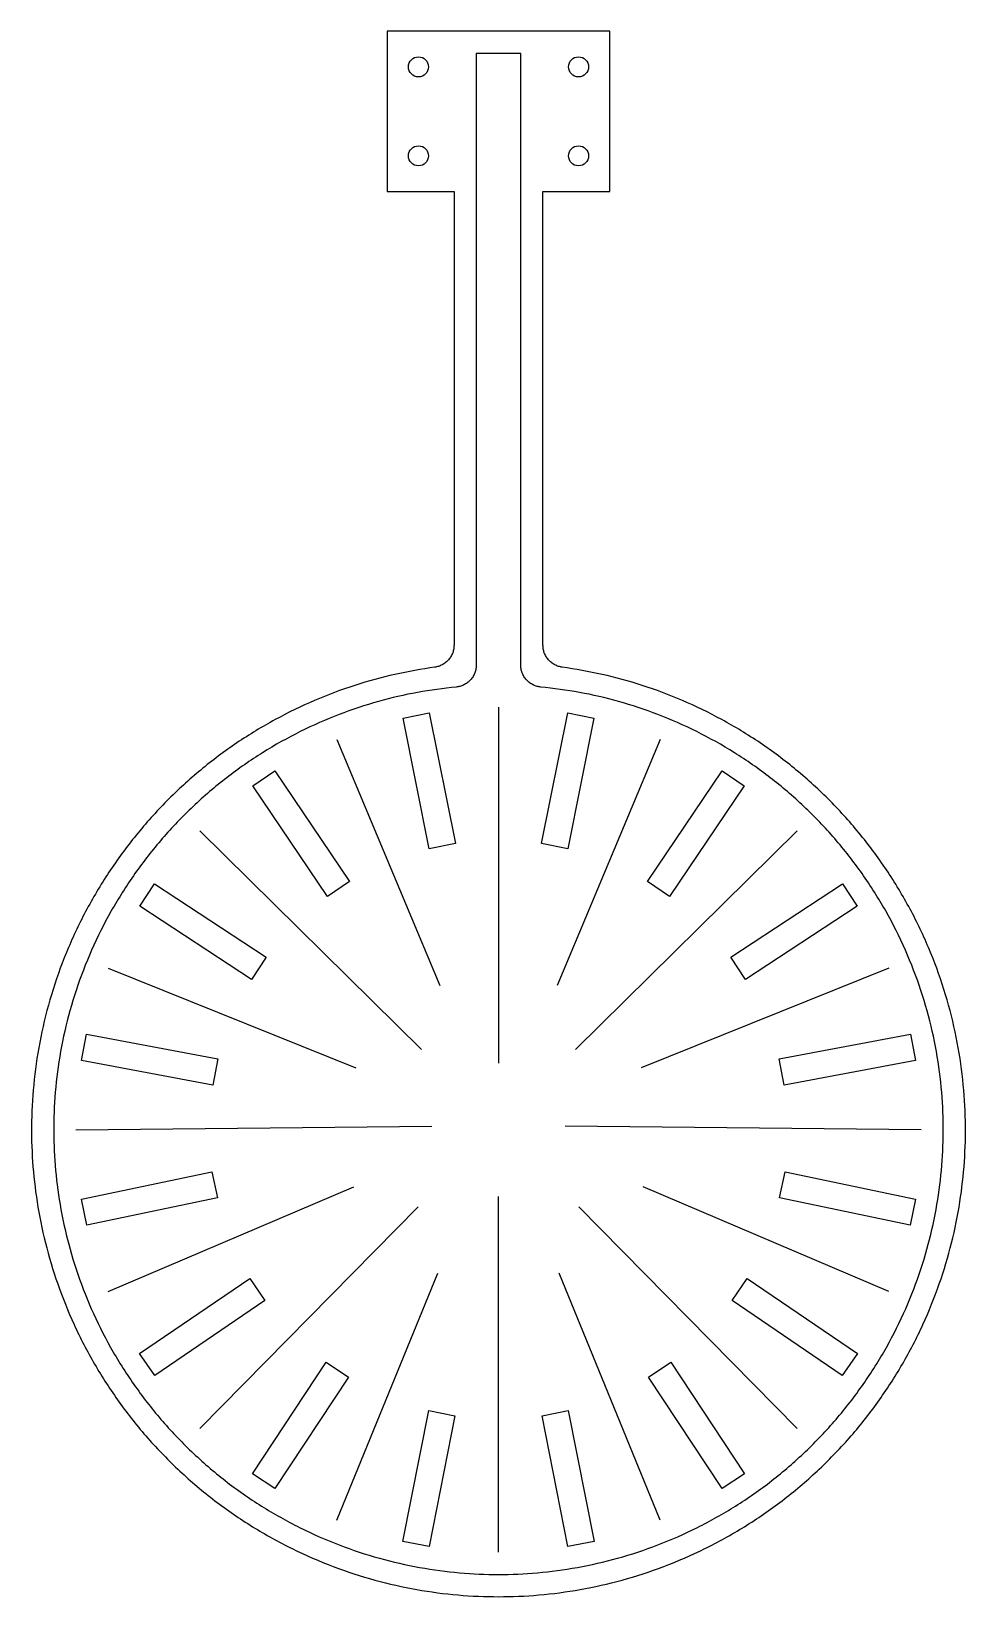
# Model space of a CAD drawing. Header units: millimetres. Extents: x -105 to 105, y -334 to 18.
import ezdxf

# ---------------------------------------------------------------- set-up
doc = ezdxf.new("R2010")
doc.units = ezdxf.units.MM
doc.layers.add('Cone', color=1, linetype='Continuous', true_color=0xff0000)
doc.layers.add('Cone Weld', color=5, linetype='Continuous', true_color=0x0000ff)

msp = doc.modelspace()

# ---------------------------------------------------------------- linework, layer by layer
at = {"layer": 'Cone'}
for centre in [(-18, 10), (18, 10), (-18, -10), (18, -10)]:
    msp.add_circle(centre, 2.25, dxfattribs=at)
for points in [[(-25, 18), (-25, -18)], [(25, 18), (-25, 18)], [(25, -18), (25, 18)], [(-25, -18), (-10, -18)], [(-10, -18), (-10, -120.03)], [(10, -120.03), (10, -18)], [(10, -18), (25, -18)]]:
    msp.add_open_spline(points, degree=1, dxfattribs=at)
for points in [[(-10, -120.03), (-10, -124.39), (-14.32, -124.98)], [(14.32, -124.98), (10, -124.39), (10, -120.03)]]:
    msp.add_rational_spline(points, [1, 0.753778361444, 1], degree=2, dxfattribs=at)
msp.add_rational_spline([(-14.32, -124.98), (-111.46, -138.35), (-104.75, -236.18), (-98.05, -334), (0, -334), (98.05, -334), (104.75, -236.18), (111.46, -138.35), (14.32, -124.98)], [1, 0.730869893431, 1, 0.730869893431, 1, 0.730869893431, 1, 0.730869893431, 1], degree=2, knots=[261.197559, 261.197559, 261.197559, 411.4377, 411.4377, 561.677842, 561.677842, 711.917983, 711.917983, 862.158124, 862.158124, 862.158124], dxfattribs=at)
at = {"layer": 'Cone Weld'}
for points in [[(-15.56, -165.83), (-21.47, -136.42), (-15.59, -135.23), (-9.68, -164.65)], [(9.68, -164.65), (15.59, -135.23), (21.47, -136.42), (15.56, -165.83)], [(-38.45, -176.54), (-55.26, -151.69), (-50.29, -148.33), (-33.48, -173.17)], [(33.48, -173.17), (50.29, -148.33), (55.26, -151.69), (38.45, -176.54)], [(-55.54, -195.18), (-80.63, -178.73), (-77.34, -173.71), (-52.26, -190.16)], [(52.26, -190.16), (77.34, -173.71), (80.63, -178.73), (55.54, -195.18)], [(-64.25, -218.96), (-93.73, -213.41), (-92.62, -207.52), (-63.14, -213.07)], [(63.14, -213.07), (92.62, -207.52), (93.73, -213.41), (64.25, -218.96)], [(-63.2, -244.31), (-92.56, -250.47), (-93.79, -244.6), (-64.43, -238.44)], [(64.43, -238.44), (93.79, -244.6), (92.56, -250.47), (63.2, -244.31)], [(-52.5, -267.38), (-77.3, -284.26), (-80.68, -279.3), (-55.88, -262.42)], [(55.88, -262.42), (80.68, -279.3), (77.3, -284.26), (52.5, -267.38)], [(-33.75, -284.6), (-50.28, -309.64), (-55.28, -306.34), (-38.76, -281.3)], [(38.76, -281.3), (55.28, -306.34), (50.28, -309.64), (33.75, -284.6)], [(-9.8, -293.32), (-15.59, -322.75), (-21.48, -321.6), (-15.68, -292.16)], [(15.68, -292.16), (21.48, -321.6), (15.59, -322.75), (9.8, -293.32)]]:
    msp.add_lwpolyline(points, close=True, dxfattribs=at)
for points in [[(0, -134), (0, -214)], [(-36.35, -141.23), (-13.17, -196.57)], [(36.35, -141.23), (13.17, -196.57)], [(-67.18, -161.82), (-17.31, -210.95)], [(67.18, -161.82), (17.31, -210.95)], [(-87.77, -192.65), (-32.11, -215.06)], [(87.77, -192.65), (32.11, -215.06)], [(-95, -229), (-15, -228.16)], [(95, -229), (15, -228.16)], [(-87.77, -265.35), (-32.56, -241.86)], [(87.77, -265.35), (32.56, -241.86)], [(-67.18, -296.18), (-18.04, -246.31)], [(0, -324), (0, -244)], [(67.18, -296.18), (18.04, -246.31)], [(-36.35, -316.77), (-13.62, -261.24)], [(36.35, -316.77), (13.62, -261.24)]]:
    msp.add_lwpolyline(points, dxfattribs=at)
for points in [[(5, 13), (-5, 13)], [(-5, 13), (-5, -124.48)], [(5, -124.48), (5, 13)]]:
    msp.add_open_spline(points, degree=1, dxfattribs=at)
for points in [[(-5, -124.48), (-5, -129.02), (-9.52, -129.45)], [(9.52, -129.45), (5, -129.02), (5, -124.48)]]:
    msp.add_rational_spline(points, [1, 0.740012869901, 1], degree=2, dxfattribs=at)
msp.add_rational_spline([(-9.52, -129.45), (-104.43, -138.53), (-99.89, -233.77), (-95.34, -329), (0, -329), (95.34, -329), (99.89, -233.77), (104.43, -138.53), (9.52, -129.45)], [1, 0.723765588042, 1, 0.723765588042, 1, 0.723765588042, 1, 0.723765588042, 1], degree=2, knots=[844.319538, 844.319538, 844.319538, 996.630038, 996.630038, 1148.940538, 1148.940538, 1301.251038, 1301.251038, 1453.561537, 1453.561537, 1453.561537], dxfattribs=at)

doc.saveas('drawing.dxf')
